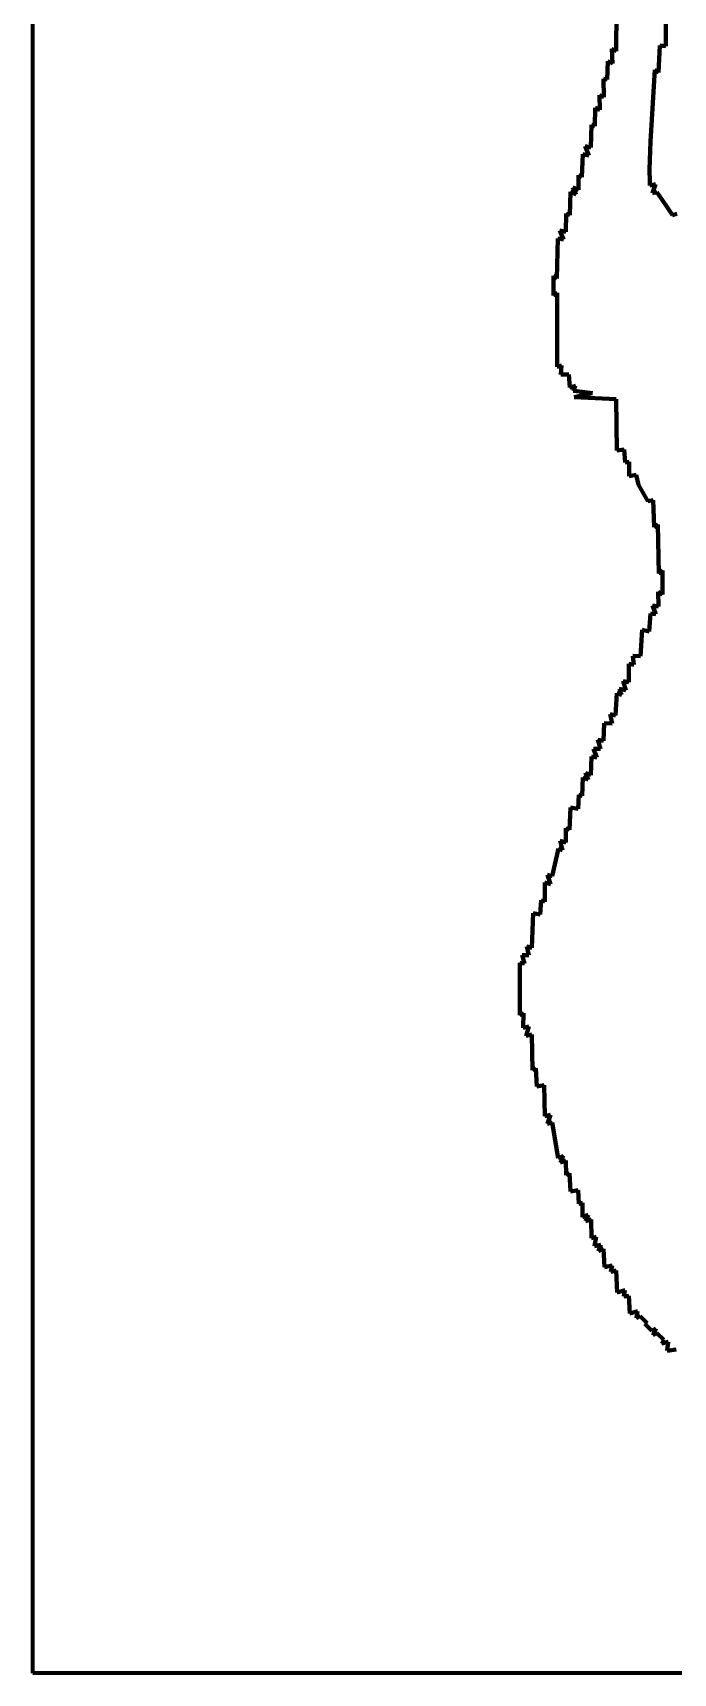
# Model space of a CAD drawing. Header units: millimetres. Extents: x 0 to 11.1, y 0 to 11.1.
# Drawn here: x 0 to 2.11, y 0 to 5.41 of the extents above; entities that cross this region are included whole.
import ezdxf

# ---------------------------------------------------------------- set-up
doc = ezdxf.new("R2010")
doc.units = ezdxf.units.MM
doc.layers.add('color#000000ff', color=7, linetype='CONTINUOUS', lineweight=100)
doc.layers.add('color#ffffffff', color=7, linetype='CONTINUOUS', lineweight=100)

msp = doc.modelspace()

# ---------------------------------------------------------------- linework, layer by layer
at = {"layer": 'color#000000ff'}
for p, q in [((2.0864, 5.8125), (2.0872, 5.3664)), ((1.9231, 5.3501), (1.9242, 5.4829)), ((1.9108, 5.3093), (1.9093, 5.3575)), ((1.9093, 5.3575), (1.9231, 5.3501)), ((2.0668, 5.3679), (2.0626, 5.2788)), ((2.0872, 5.3664), (2.0668, 5.3679)), ((1.8933, 5.2565), (1.8955, 5.3154)), ((1.8955, 5.3154), (1.8955, 5.317)), ((1.8955, 5.317), (1.9108, 5.3093)), ((1.8826, 5.1977), (1.8818, 5.2588)), ((1.8818, 5.2588), (1.8933, 5.2565)), ((2.0501, 5.2885), (2.0364, 5.0514)), ((2.0626, 5.2788), (2.0501, 5.2885)), ((1.8695, 5.1561), (1.8677, 5.2047)), ((1.8677, 5.2047), (1.8826, 5.1977)), ((1.8531, 5.1021), (1.8542, 5.1631)), ((1.8542, 5.1631), (1.8695, 5.1561)), ((1.8397, 5.0314), (1.8422, 5.107)), ((1.8422, 5.107), (1.8531, 5.1021)), ((1.8327, 5.0055), (1.8207, 5.0362)), ((1.8207, 5.0362), (1.8397, 5.0314)), ((2.0364, 5.0514), (2.0332, 4.9591)), ((1.8102, 4.9343), (1.813, 5.0098)), ((1.813, 5.0098), (1.8327, 5.0055)), ((1.799, 4.8923), (1.7988, 4.9403)), ((1.7988, 4.9403), (1.8102, 4.9343)), ((2.0332, 4.9591), (2.0339, 4.9194)), ((1.7701, 4.8091), (1.7724, 4.8857)), ((1.7724, 4.8857), (1.7903, 4.8766)), ((1.7903, 4.8766), (1.7804, 4.8996)), ((1.7804, 4.8996), (1.799, 4.8923)), ((2.0339, 4.9194), (2.0346, 4.9062)), ((2.0346, 4.9062), (2.0523, 4.9106)), ((2.0523, 4.9106), (2.0431, 4.8809)), ((2.0431, 4.8809), (2.0575, 4.885)), ((2.0575, 4.885), (2.0726, 4.8624)), ((2.0726, 4.8624), (2.0936, 4.8322)), ((2.0936, 4.8322), (2.1086, 4.8092)), ((1.7567, 4.7535), (1.7579, 4.8147)), ((1.7579, 4.8147), (1.7701, 4.8091)), ((2.1086, 4.8092), (2.1231, 4.8136)), ((1.7276, 4.6), (1.7303, 4.7322)), ((1.7303, 4.7322), (1.749, 4.7281)), ((1.749, 4.7281), (1.7374, 4.7584)), ((1.7374, 4.7584), (1.7567, 4.7535)), ((1.7162, 4.6051), (1.7162, 4.6086)), ((1.7162, 4.6086), (1.7276, 4.6)), ((1.7166, 4.5441), (1.7162, 4.6051)), ((1.7281, 4.553), (1.7166, 4.5441)), ((1.729, 4.3082), (1.7281, 4.553)), ((1.7431, 4.3127), (1.729, 4.3082)), ((1.741, 4.2835), (1.7431, 4.3127)), ((1.7672, 4.2831), (1.741, 4.2835)), ((1.7707, 4.2402), (1.7672, 4.2831)), ((1.7886, 4.2462), (1.7707, 4.2402)), ((1.7813, 4.2298), (1.7886, 4.2462)), ((1.7848, 4.2294), (1.7813, 4.2298)), ((1.8453, 4.2214), (1.7848, 4.2294)), ((1.785, 4.2087), (1.8437, 4.2211)), ((1.8437, 4.2211), (1.8453, 4.2214)), ((1.9235, 4.2015), (1.785, 4.2087)), ((1.9252, 4.0321), (1.9235, 4.2015)), ((1.9497, 4.0361), (1.9252, 4.0321)), ((1.9531, 3.9926), (1.9497, 4.0361)), ((1.966, 3.9951), (1.9531, 3.9926)), ((1.9663, 3.9484), (1.966, 3.9951)), ((1.9893, 3.9528), (1.9663, 3.9484)), ((1.9971, 3.9197), (1.9893, 3.9528)), ((2.0272, 3.8651), (1.9971, 3.9197)), ((2.0447, 3.8687), (2.0272, 3.8651)), ((2.0483, 3.7794), (2.0447, 3.8687)), ((2.061, 3.788), (2.0483, 3.7794)), ((2.0634, 3.6272), (2.061, 3.788)), ((2.0754, 3.6367), (2.0634, 3.6272)), ((2.0755, 3.5574), (2.0754, 3.6367)), ((2.0543, 3.4925), (2.0428, 3.5216)), ((2.0428, 3.5216), (2.0632, 3.518)), ((2.0632, 3.518), (2.0619, 3.5663)), ((2.0619, 3.5663), (2.0755, 3.5574)), ((2.0322, 3.4355), (2.0364, 3.4954)), ((2.0364, 3.4954), (2.0543, 3.4925)), ((2.0037, 3.3537), (2.0086, 3.4407)), ((2.0086, 3.4407), (2.0322, 3.4355)), ((1.9808, 3.3252), (1.9783, 3.3554)), ((1.9783, 3.3554), (2.0037, 3.3537)), ((1.9644, 3.2682), (1.9644, 3.3294)), ((1.9644, 3.3294), (1.9808, 3.3252)), ((1.9419, 3.2262), (1.9331, 3.2468)), ((1.9331, 3.2468), (1.955, 3.242)), ((1.955, 3.242), (1.9463, 3.2723)), ((1.9463, 3.2723), (1.9644, 3.2682)), ((1.9208, 3.1583), (1.925, 3.2327)), ((1.925, 3.2327), (1.9419, 3.2262)), ((1.9094, 3.1323), (1.9033, 3.163)), ((1.9033, 3.163), (1.9208, 3.1583)), ((1.8812, 3.0746), (1.8839, 3.1332)), ((1.8839, 3.1332), (1.9094, 3.1323)), ((1.8591, 3.0204), (1.8486, 3.0486)), ((1.8486, 3.0486), (1.8715, 3.0483)), ((1.8715, 3.0483), (1.8631, 3.0778)), ((1.8631, 3.0778), (1.8812, 3.0746)), ((1.84, 2.9619), (1.8416, 3.0233)), ((1.8416, 3.0233), (1.8591, 3.0204)), ((1.8109, 2.8934), (1.8129, 2.9544)), ((1.8129, 2.9544), (1.8309, 2.9466)), ((1.8309, 2.9466), (1.8223, 2.9691)), ((1.8223, 2.9691), (1.84, 2.9619)), ((1.7981, 2.851), (1.7997, 2.8974)), ((1.7997, 2.8974), (1.8109, 2.8934)), ((1.7688, 2.7814), (1.773, 2.8551)), ((1.773, 2.8551), (1.7981, 2.851)), ((1.7571, 2.7399), (1.7572, 2.7873)), ((1.7572, 2.7873), (1.7688, 2.7814)), ((1.712, 2.6289), (1.7331, 2.72)), ((1.7331, 2.72), (1.7466, 2.7147)), ((1.7466, 2.7147), (1.7381, 2.745)), ((1.7381, 2.745), (1.7571, 2.7399)), ((1.6881, 2.5442), (1.6883, 2.6079)), ((1.6883, 2.6079), (1.7068, 2.6028)), ((1.7068, 2.6028), (1.6962, 2.6335)), ((1.6962, 2.6335), (1.712, 2.6289)), ((1.673, 2.5023), (1.6762, 2.5496)), ((1.6762, 2.5496), (1.6881, 2.5442)), ((1.6452, 2.3921), (1.6494, 2.5071)), ((1.6494, 2.5071), (1.673, 2.5023)), ((1.6354, 2.3679), (1.6291, 2.3969)), ((1.6291, 2.3969), (1.6452, 2.3921)), ((1.6058, 2.1701), (1.6053, 2.3427)), ((1.6053, 2.3427), (1.6214, 2.3403)), ((1.6214, 2.3403), (1.6131, 2.3685)), ((1.6131, 2.3685), (1.6354, 2.3679)), ((1.6178, 2.1766), (1.6058, 2.1701)), ((1.6164, 2.1289), (1.6178, 2.1766)), ((1.6357, 2.1327), (1.6164, 2.1289)), ((1.6266, 2.1025), (1.6357, 2.1327)), ((1.6452, 2.107), (1.6266, 2.1025)), ((1.6469, 1.9891), (1.6452, 2.107)), ((1.6586, 1.9953), (1.6469, 1.9891)), ((1.6612, 1.9354), (1.6586, 1.9953)), ((1.6856, 1.9399), (1.6612, 1.9354)), ((1.6884, 1.8367), (1.6856, 1.9399)), ((1.7064, 1.8411), (1.6884, 1.8367)), ((1.6964, 1.8116), (1.7064, 1.8411)), ((1.7126, 1.8158), (1.6964, 1.8116)), ((1.7319, 1.6982), (1.7126, 1.8158)), ((1.749, 1.7059), (1.7319, 1.6982)), ((1.7384, 1.6838), (1.749, 1.7059)), ((1.7573, 1.6907), (1.7384, 1.6838)), ((1.7581, 1.6427), (1.7573, 1.6907)), ((1.7691, 1.6491), (1.7581, 1.6427)), ((1.7726, 1.5886), (1.7691, 1.6491)), ((1.7977, 1.5931), (1.7726, 1.5886)), ((1.7999, 1.5476), (1.7977, 1.5931)), ((1.8124, 1.5508), (1.7999, 1.5476)), ((1.812, 1.5038), (1.8124, 1.5508)), ((1.8309, 1.5119), (1.812, 1.5038)), ((1.8226, 1.4903), (1.8309, 1.5119)), ((1.8405, 1.4962), (1.8226, 1.4903)), ((1.842, 1.4344), (1.8405, 1.4962)), ((1.8577, 1.439), (1.842, 1.4344)), ((1.8515, 1.4088), (1.8577, 1.439)), ((1.8725, 1.4127), (1.8515, 1.4088)), ((1.8648, 1.3924), (1.8725, 1.4127)), ((1.8817, 1.3991), (1.8648, 1.3924)), ((1.8846, 1.3393), (1.8817, 1.3991)), ((1.9096, 1.3444), (1.8846, 1.3393)), ((1.9059, 1.3238), (1.9096, 1.3444)), ((1.9226, 1.3286), (1.9059, 1.3238)), ((1.926, 1.256), (1.9226, 1.3286)), ((1.9514, 1.2628), (1.926, 1.256)), ((1.9488, 1.2423), (1.9514, 1.2628)), ((1.9648, 1.2449), (1.9488, 1.2423)), ((1.9684, 1.1865), (1.9648, 1.2449)), ((1.9936, 1.194), (1.9684, 1.1865)), ((1.9906, 1.1711), (1.9936, 1.194)), ((2.0027, 1.1777), (1.9906, 1.1711)), ((2.0253, 1.1539), (2.0027, 1.1777)), ((2.0176, 1.1525), (2.0253, 1.1539)), ((2.0412, 1.1295), (2.0176, 1.1525)), ((2.0537, 1.1371), (2.0412, 1.1295)), ((2.0453, 1.1146), (2.0537, 1.1371)), ((2.0573, 1.1213), (2.0453, 1.1146)), ((2.0803, 1.0993), (2.0573, 1.1213)), ((2.0735, 1.0871), (2.0803, 1.0993)), ((2.0947, 1.0928), (2.0735, 1.0871)), ((2.0916, 1.0629), (2.0947, 1.0928)), ((2.1212, 1.0676), (2.0916, 1.0629))]:
    msp.add_line(p, q, dxfattribs=at)
at = {"layer": 'color#ffffffff'}
for p, q in [((0, 0), (0, 11.1111)), ((2.0872, 5.3664), (2.0864, 5.8125)), ((1.9242, 5.4829), (1.9231, 5.3501)), ((1.9231, 5.3501), (1.9093, 5.3575)), ((1.9093, 5.3575), (1.9108, 5.3093)), ((2.0626, 5.2788), (2.0668, 5.3679)), ((2.0668, 5.3679), (2.0872, 5.3664)), ((1.8955, 5.3154), (1.8933, 5.2565)), ((1.9108, 5.3093), (1.8955, 5.317)), ((1.8955, 5.317), (1.8955, 5.3154)), ((1.8933, 5.2565), (1.8818, 5.2588)), ((1.8818, 5.2588), (1.8826, 5.1977)), ((2.0364, 5.0514), (2.0501, 5.2885)), ((2.0501, 5.2885), (2.0626, 5.2788)), ((1.8826, 5.1977), (1.8677, 5.2047)), ((1.8677, 5.2047), (1.8695, 5.1561)), ((1.8542, 5.1631), (1.8531, 5.1021)), ((1.8695, 5.1561), (1.8542, 5.1631)), ((1.8422, 5.107), (1.8397, 5.0314)), ((1.8531, 5.1021), (1.8422, 5.107)), ((1.8397, 5.0314), (1.8207, 5.0362)), ((1.8207, 5.0362), (1.8327, 5.0055)), ((2.0332, 4.9591), (2.0364, 5.0514)), ((1.813, 5.0098), (1.8102, 4.9343)), ((1.8327, 5.0055), (1.813, 5.0098)), ((1.8102, 4.9343), (1.7988, 4.9403)), ((1.7988, 4.9403), (1.799, 4.8923)), ((2.0339, 4.9194), (2.0332, 4.9591)), ((1.7724, 4.8857), (1.7701, 4.8091)), ((1.7903, 4.8766), (1.7724, 4.8857)), ((1.799, 4.8923), (1.7804, 4.8996)), ((1.7804, 4.8996), (1.7903, 4.8766)), ((2.0346, 4.9062), (2.0339, 4.9194)), ((2.0523, 4.9106), (2.0346, 4.9062)), ((2.0431, 4.8809), (2.0523, 4.9106)), ((2.0575, 4.885), (2.0431, 4.8809)), ((2.0726, 4.8624), (2.0575, 4.885)), ((2.0936, 4.8322), (2.0726, 4.8624)), ((2.1086, 4.8092), (2.0936, 4.8322)), ((1.7579, 4.8147), (1.7567, 4.7535)), ((1.7701, 4.8091), (1.7579, 4.8147)), ((2.1231, 4.8136), (2.1086, 4.8092)), ((1.7303, 4.7322), (1.7276, 4.6)), ((1.749, 4.7281), (1.7303, 4.7322)), ((1.7567, 4.7535), (1.7374, 4.7584)), ((1.7374, 4.7584), (1.749, 4.7281)), ((1.7276, 4.6), (1.7162, 4.6086)), ((1.7162, 4.6086), (1.7162, 4.6051)), ((1.7162, 4.6051), (1.7166, 4.5441)), ((1.7166, 4.5441), (1.7281, 4.553)), ((1.7281, 4.553), (1.729, 4.3082)), ((1.729, 4.3082), (1.7431, 4.3127)), ((1.7431, 4.3127), (1.741, 4.2835)), ((1.741, 4.2835), (1.7672, 4.2831)), ((1.7672, 4.2831), (1.7707, 4.2402)), ((1.7707, 4.2402), (1.7886, 4.2462)), ((1.7886, 4.2462), (1.7813, 4.2298)), ((1.7813, 4.2298), (1.7848, 4.2294)), ((1.7848, 4.2294), (1.8453, 4.2214)), ((1.8437, 4.2211), (1.785, 4.2087)), ((1.8453, 4.2214), (1.8437, 4.2211)), ((1.785, 4.2087), (1.9235, 4.2015)), ((1.9235, 4.2015), (1.9252, 4.0321)), ((1.9252, 4.0321), (1.9497, 4.0361)), ((1.9497, 4.0361), (1.9531, 3.9926)), ((1.9531, 3.9926), (1.966, 3.9951)), ((1.966, 3.9951), (1.9663, 3.9484)), ((1.9663, 3.9484), (1.9893, 3.9528)), ((1.9893, 3.9528), (1.9971, 3.9197)), ((1.9971, 3.9197), (2.0272, 3.8651)), ((2.0272, 3.8651), (2.0447, 3.8687)), ((2.0447, 3.8687), (2.0483, 3.7794)), ((2.0483, 3.7794), (2.061, 3.788)), ((2.061, 3.788), (2.0634, 3.6272)), ((2.0634, 3.6272), (2.0754, 3.6367)), ((2.0754, 3.6367), (2.0755, 3.5574)), ((2.0632, 3.518), (2.0428, 3.5216)), ((2.0428, 3.5216), (2.0543, 3.4925)), ((2.0755, 3.5574), (2.0619, 3.5663)), ((2.0619, 3.5663), (2.0632, 3.518)), ((2.0364, 3.4954), (2.0322, 3.4355)), ((2.0543, 3.4925), (2.0364, 3.4954)), ((2.0086, 3.4407), (2.0037, 3.3537)), ((2.0322, 3.4355), (2.0086, 3.4407)), ((2.0037, 3.3537), (1.9783, 3.3554)), ((1.9783, 3.3554), (1.9808, 3.3252)), ((1.9808, 3.3252), (1.9644, 3.3294)), ((1.9644, 3.3294), (1.9644, 3.2682)), ((1.955, 3.242), (1.9331, 3.2468)), ((1.9331, 3.2468), (1.9419, 3.2262)), ((1.9644, 3.2682), (1.9463, 3.2723)), ((1.9463, 3.2723), (1.955, 3.242)), ((1.925, 3.2327), (1.9208, 3.1583)), ((1.9419, 3.2262), (1.925, 3.2327)), ((1.9208, 3.1583), (1.9033, 3.163)), ((1.9033, 3.163), (1.9094, 3.1323)), ((1.8839, 3.1332), (1.8812, 3.0746)), ((1.9094, 3.1323), (1.8839, 3.1332)), ((1.8715, 3.0483), (1.8486, 3.0486)), ((1.8486, 3.0486), (1.8591, 3.0204)), ((1.8812, 3.0746), (1.8631, 3.0778)), ((1.8631, 3.0778), (1.8715, 3.0483)), ((1.8416, 3.0233), (1.84, 2.9619)), ((1.8591, 3.0204), (1.8416, 3.0233)), ((1.8129, 2.9544), (1.8109, 2.8934)), ((1.8309, 2.9466), (1.8129, 2.9544)), ((1.84, 2.9619), (1.8223, 2.9691)), ((1.8223, 2.9691), (1.8309, 2.9466)), ((1.7997, 2.8974), (1.7981, 2.851)), ((1.8109, 2.8934), (1.7997, 2.8974)), ((1.773, 2.8551), (1.7688, 2.7814)), ((1.7981, 2.851), (1.773, 2.8551)), ((1.7572, 2.7873), (1.7571, 2.7399)), ((1.7688, 2.7814), (1.7572, 2.7873)), ((1.7331, 2.72), (1.712, 2.6289)), ((1.7466, 2.7147), (1.7331, 2.72)), ((1.7571, 2.7399), (1.7381, 2.745)), ((1.7381, 2.745), (1.7466, 2.7147)), ((1.6883, 2.6079), (1.6881, 2.5442)), ((1.7068, 2.6028), (1.6883, 2.6079)), ((1.712, 2.6289), (1.6962, 2.6335)), ((1.6962, 2.6335), (1.7068, 2.6028)), ((1.6762, 2.5496), (1.673, 2.5023)), ((1.6881, 2.5442), (1.6762, 2.5496)), ((1.6494, 2.5071), (1.6452, 2.3921)), ((1.673, 2.5023), (1.6494, 2.5071)), ((1.6452, 2.3921), (1.6291, 2.3969)), ((1.6291, 2.3969), (1.6354, 2.3679)), ((1.6214, 2.3403), (1.6053, 2.3427)), ((1.6053, 2.3427), (1.6058, 2.1701)), ((1.6354, 2.3679), (1.6131, 2.3685)), ((1.6131, 2.3685), (1.6214, 2.3403)), ((1.6058, 2.1701), (1.6178, 2.1766)), ((1.6178, 2.1766), (1.6164, 2.1289)), ((1.6164, 2.1289), (1.6357, 2.1327)), ((1.6357, 2.1327), (1.6266, 2.1025)), ((1.6266, 2.1025), (1.6452, 2.107)), ((1.6452, 2.107), (1.6469, 1.9891)), ((1.6469, 1.9891), (1.6586, 1.9953)), ((1.6586, 1.9953), (1.6612, 1.9354)), ((1.6612, 1.9354), (1.6856, 1.9399)), ((1.6856, 1.9399), (1.6884, 1.8367)), ((1.6884, 1.8367), (1.7064, 1.8411)), ((1.7064, 1.8411), (1.6964, 1.8116)), ((1.6964, 1.8116), (1.7126, 1.8158)), ((1.7126, 1.8158), (1.7319, 1.6982)), ((1.7319, 1.6982), (1.749, 1.7059)), ((1.749, 1.7059), (1.7384, 1.6838)), ((1.7384, 1.6838), (1.7573, 1.6907)), ((1.7573, 1.6907), (1.7581, 1.6427)), ((1.7581, 1.6427), (1.7691, 1.6491)), ((1.7691, 1.6491), (1.7726, 1.5886)), ((1.7726, 1.5886), (1.7977, 1.5931)), ((1.7977, 1.5931), (1.7999, 1.5476)), ((1.7999, 1.5476), (1.8124, 1.5508)), ((1.8124, 1.5508), (1.812, 1.5038)), ((1.812, 1.5038), (1.8309, 1.5119)), ((1.8309, 1.5119), (1.8226, 1.4903)), ((1.8226, 1.4903), (1.8405, 1.4962)), ((1.8405, 1.4962), (1.842, 1.4344)), ((1.842, 1.4344), (1.8577, 1.439)), ((1.8577, 1.439), (1.8515, 1.4088)), ((1.8515, 1.4088), (1.8725, 1.4127)), ((1.8725, 1.4127), (1.8648, 1.3924)), ((1.8648, 1.3924), (1.8817, 1.3991)), ((1.8817, 1.3991), (1.8846, 1.3393)), ((1.8846, 1.3393), (1.9096, 1.3444)), ((1.9096, 1.3444), (1.9059, 1.3238)), ((1.9059, 1.3238), (1.9226, 1.3286)), ((1.9226, 1.3286), (1.926, 1.256)), ((1.926, 1.256), (1.9514, 1.2628)), ((1.9514, 1.2628), (1.9488, 1.2423)), ((1.9488, 1.2423), (1.9648, 1.2449)), ((1.9648, 1.2449), (1.9684, 1.1865)), ((1.9684, 1.1865), (1.9936, 1.194)), ((1.9936, 1.194), (1.9906, 1.1711)), ((1.9906, 1.1711), (2.0027, 1.1777)), ((2.0027, 1.1777), (2.0253, 1.1539)), ((2.0253, 1.1539), (2.0176, 1.1525)), ((2.0176, 1.1525), (2.0412, 1.1295)), ((2.0412, 1.1295), (2.0537, 1.1371)), ((2.0537, 1.1371), (2.0453, 1.1146)), ((2.0453, 1.1146), (2.0573, 1.1213)), ((2.0573, 1.1213), (2.0803, 1.0993)), ((2.0803, 1.0993), (2.0735, 1.0871)), ((2.0735, 1.0871), (2.0947, 1.0928)), ((2.0947, 1.0928), (2.0916, 1.0629)), ((2.0916, 1.0629), (2.1212, 1.0676)), ((11.1111, 0), (0, 0))]:
    msp.add_line(p, q, dxfattribs=at)

doc.saveas('drawing.dxf')
